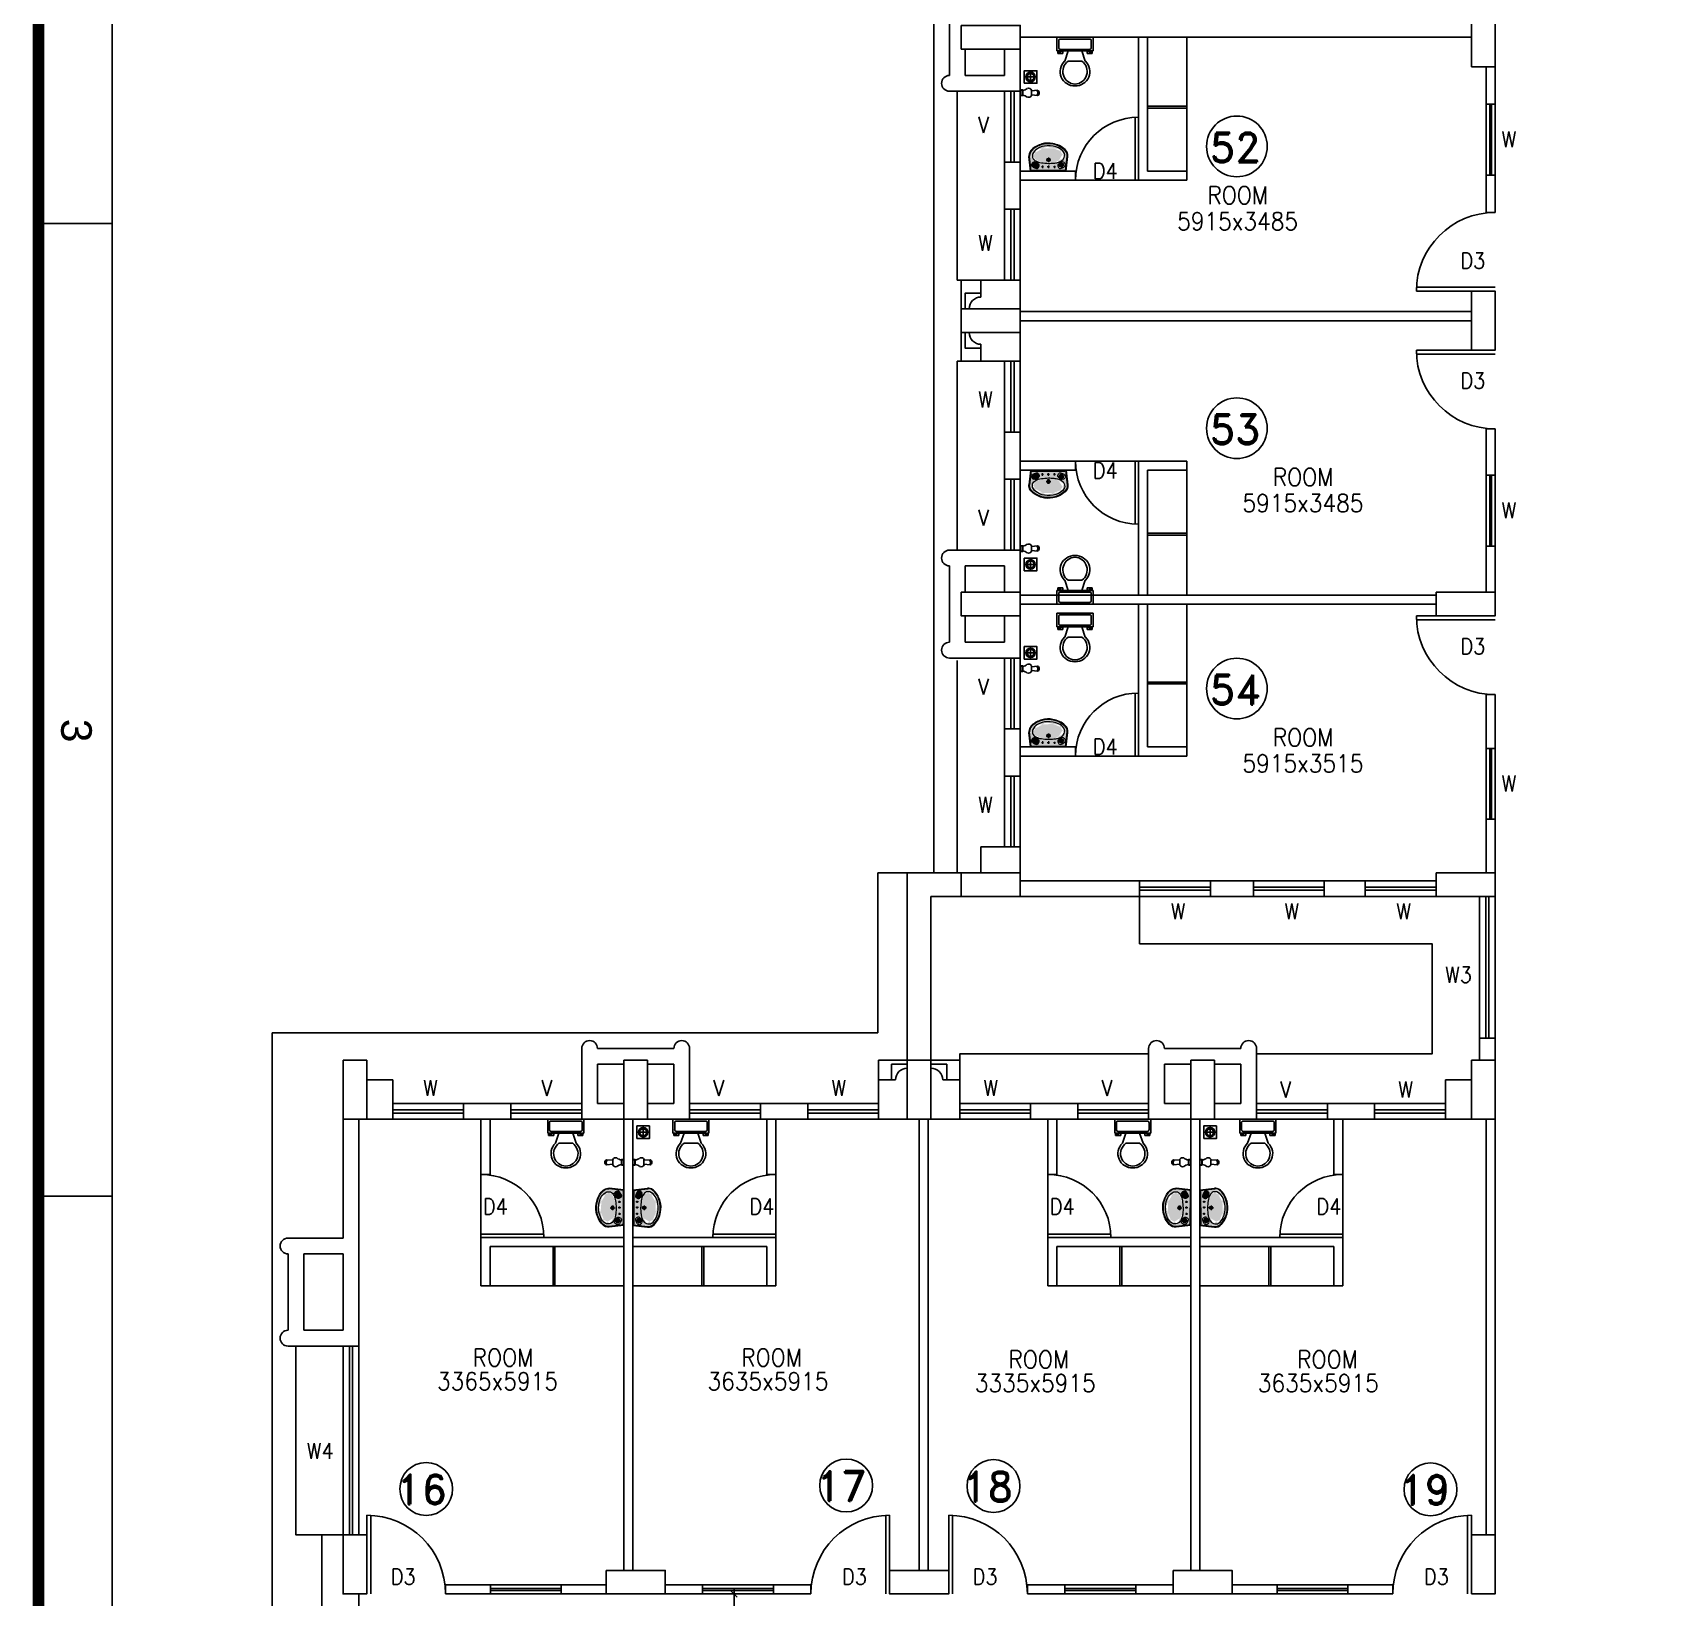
# Model space of a CAD drawing. Extents: x 10161149 to 10263331, y -3696053 to -3547728.
# Drawn here: x 10161149 to 10181958, y -3589894 to -3570020 of the extents above; entities that cross this region are included whole.
import ezdxf
from ezdxf.enums import TextEntityAlignment as Align

# ---------------------------------------------------------------- set-up
doc = ezdxf.new("R2010")
doc.units = 0
doc.header["$MEASUREMENT"] = 0
doc.header["$PDMODE"] = 35
doc.linetypes.add('DASHED', pattern=[0.75, 0.5, -0.25])
doc.layers.get('0').update_dxf_attribs({"linetype": 'CONTINUOUS'})
doc.layers.get('Defpoints').update_dxf_attribs({"linetype": 'CONTINUOUS'})
for name, color, linetype in [('25', 6, 'CONTINUOUS'), ('35', 1, 'CONTINUOUS'), ('5', 3, 'CONTINUOUS'), ('COL', 2, 'CONTINUOUS'), ('DAS', 1, 'DASHED'), ('dim1', 5, 'CONTINUOUS'), ('DOOR', 31, 'CONTINUOUS'), ('EWC', 5, 'CONTINUOUS'), ('Exi. Walls', 170, 'CONTINUOUS'), ('floor trap', 9, 'CONTINUOUS'), ('Furn-Hat', 145, 'CONTINUOUS'), ('tap', 8, 'CONTINUOUS'), ('TITLE', 7, 'CONTINUOUS'), ('Toi-Euip', 8, 'CONTINUOUS'), ('TXW', 6, 'CONTINUOUS'), ('Window', 4, 'CONTINUOUS')]:
    doc.layers.add(name, color=color, linetype=linetype)
doc.layers.add('toi-fix', color=46, linetype='CONTINUOUS', lineweight=18)
doc.styles.add('RD', font='ROMAND')
doc.styles.add('ROMANS', font='arial.ttf')
doc.styles.get("Standard").update_dxf_attribs({"font": 'romans.shx'})
doc.dimstyles.new('int. dim', dxfattribs={"dimtxt": 160, "dimasz": 80, "dimexe": 80, "dimexo": 0, "dimgap": 10, "dimtad": 1, "dimdec": 0, "dimzin": 12, "dimdsep": 46, "dimtxsty": 'ROMANS', "dimblk": 'OBLIQUE', "dimcen": 1.5, "dimdle": 80, "dimclrd": 5, "dimclre": 5, "dimclrt": 4, "dimadec": 0, "dimazin": 0, "dimtfac": 1, "dimtdec": 0, "dimtix": 1, "dimtmove": 2, "dimatfit": 3, "dimfxl": 1, "dimtolj": 1, "dimtzin": 0, "dimlwd": -1, "dimlwe": -1, "dimarcsym": 0})

# ---------------------------------------------------------------- blocks, each defined once
blk = doc.blocks.new('WINP')
at = {"layer": 'Window'}
for p, q in [((0, 0), (0, 1)), ((0, 1), (1, 1)), ((1, 0), (1, 1)), ((0, 0.6), (1, 0.6)), ((0, 0.4), (1, 0.4)), ((0, 0), (1, 0))]:
    blk.add_line(p, q, dxfattribs=at)
blk = doc.blocks.new('DOORP')
at = {"layer": 'DOOR'}
for p, q in [((0, 0), (0, 1)), ((0.05, 0), (0.05, 0.999))]:
    blk.add_line(p, q, dxfattribs=at)
at = {"layer": 'DOOR', "color": 145}
blk.add_arc((0, 0), 1, 0, 90, dxfattribs=at)
blk = doc.blocks.new('_Oblique')
at = {"color": 0, "linetype": 'ByBlock', "lineweight": -2}
blk.add_line((-0.5, -0.5), (0.5, 0.5), dxfattribs=at)
blk = doc.blocks.new('*D167')
at = {"layer": 'Defpoints', "color": 0, "lineweight": -3, "transparency": 16777216}
for p in [(10169189, -3589853), (10170055, -3589853), (10169189, -3592853)]:
    blk.add_point(p, dxfattribs=at)
at = {"layer": 'dim1', "color": 5, "transparency": 16777216}
for p, q in [((10169189, -3589853), (10170135, -3589853)), ((10170055, -3592933), (10170055, -3589773)), ((10169189, -3592853), (10170135, -3592853))]:
    blk.add_line(p, q, dxfattribs=at)
at = {"layer": 'dim1', "color": 5, "transparency": 16777216, "xscale": 80, "yscale": 80, "zscale": 80}
for p, rotation in [((10170055, -3589853), 90), ((10170055, -3592853), 270)]:
    blk.add_blockref('_Oblique', p, dxfattribs=dict(at, rotation=rotation))
at = {"layer": 'dim1', "color": 4, "transparency": 16777216, "insert": (10169963, -3591353), "char_height": 160, "attachment_point": 5, "rotation": 90, "style": 'ROMANS'}
blk.add_mtext('\\A1;3000', dxfattribs=at)
blk = doc.blocks.new('A$C70ED7303')
at = {"layer": 'EWC', "color": 11}
for p, q in [((0, 0), (229, 0)), ((229, 0), (229, -174)), ((-229, 0), (0, 0)), ((-229, -174), (-229, 0)), ((229, -174), (-229, -174)), ((-218, -207), (-218, -185)), ((-218, -185), (-174, -185)), ((-153, -207), (-218, -207)), ((-207, -44), (-207, -131)), ((0, -22), (-185, -22)), ((-185, -153), (0, -153)), ((-174, -185), (-174, -174)), ((-153, -174), (-153, -207)), ((-87, -174), (-131, -305)), ((0, -22), (185, -22)), ((185, -153), (0, -153)), ((87, -174), (131, -305)), ((153, -174), (153, -207)), ((153, -207), (218, -207)), ((174, -185), (174, -174)), ((218, -185), (174, -185)), ((207, -44), (207, -131)), ((218, -207), (218, -185)), ((0, -305), (-87, -305)), ((0, -305), (87, -305))]:
    blk.add_line(p, q, dxfattribs=at)
for centre, major_axis, start_param, end_param in [((-188, -41), (13.6, -13.6), 2.214297, 4.068888), ((-188, -134), (-13.6, -13.6), 5.35589, 7.21048), ((188, -41), (13.6, -13.6), 0.643501, 2.498091), ((188, -134), (-13.6, -13.6), 0.643501, 2.498091), ((-7, -436), (-128, -128), 4.686239, 7.105146), ((5, -435), (-113, -113), 4.541602, 7.039318), ((7, -436), (56, -172), -0.351019, 2.067888), ((-5, -435), (-113, -113), 0.814663, 3.31238)]:
    blk.add_ellipse(centre, major_axis=major_axis, ratio=1, start_param=start_param, end_param=end_param, dxfattribs=at)
blk = doc.blocks.new('A$C0B5D0E53')
at = {"layer": 'tap', "color": 7}
for p, q in [((0, 11), (0, 47)), ((0, 47), (15, 47)), ((0, 11), (12, 11)), ((1, 45), (12, 45)), ((1, 12), (12, 12)), ((12, 11), (12, 47)), ((12, 11), (15, 11)), ((15, 11), (15, 47)), ((70, 41), (110, 45)), ((70, 45), (70, 12)), ((70, 16), (110, 12))]:
    blk.add_line(p, q, dxfattribs=at)
for centre, radius, start, end in [((3, 43), 2.66, 117.11, 161.7293), ((3, 14), 2.66, 198.2707, 242.89), ((8, 99), 56.2, 277.358, 310.4214), ((8, -42), 56.2, 49.5786, 82.642), ((52, 37), 20.8, 24.7259, 109.7544), ((52, 21), 20.8, 250.2456, 335.2741), ((94, 28), 17.7, 301.8025, 58.5186), ((103, 28), 17.7, 293.45, 66.55)]:
    blk.add_arc(centre, radius, start, end, dxfattribs=at)
blk = doc.blocks.new('FT')
at = {"layer": 'floor trap', "color": 7}
for p, q in [((0, 40), (10, 40)), ((16, 40), (64, 40)), ((40, 16), (40, 64)), ((70, 40), (80, 40))]:
    blk.add_line(p, q, dxfattribs=at)
at = {"layer": 'floor trap', "color": 7, "ltscale": 100}
blk.add_lwpolyline([(80, 0), (0, 0), (0, 80), (80, 80)], close=True, dxfattribs=at)
at = {"layer": 'floor trap', "color": 7}
for radius in [30, 23.7, 21.9]:
    blk.add_circle((40, 40), radius, dxfattribs=at)
blk = doc.blocks.new('2')
at = {"layer": 'Furn-Hat'}
h = blk.add_hatch(color=200, dxfattribs=at)
h.set_gradient(color1=(176, 43, 238), color2=(222, 165, 248), one_color=1, tint=0.81, name='SPHERICAL')
edge = h.paths.add_edge_path()
edge.add_ellipse((0.83, 2.39), major_axis=(0, 2.74), ratio=1, start_angle=253.1333, end_angle=282.8458)
edge.add_ellipse((0.66, 2.28), major_axis=(0, 2.87), ratio=1, start_angle=226.9131, end_angle=256.353, ccw=False)
edge.add_ellipse((1.97, 1.03), major_axis=(0, 1.06), ratio=1, start_angle=191.403, end_angle=227.6151, ccw=False)
edge.add_ellipse((1.95, 0.79), major_axis=(-0.001, 0.832), ratio=1, start_angle=172.9435, end_angle=196.7003, ccw=False)
edge.add_line((1.85, -0.04), (0, 0.17))
edge.add_ellipse((-0.15, 0.37), major_axis=(0, 0.247), ratio=1, start_angle=216.2128, end_angle=239.0995)
edge.add_line((0.07, 0.24), (1.91, 0.03))
edge.add_ellipse((1.98, 0.81), major_axis=(0, 0.781), ratio=1, start_angle=174.8376, end_angle=213.1867)
edge.add_ellipse((1.82, 1.24), major_axis=(0, 1.23), ratio=1, start_angle=208.7339, end_angle=238.1069)
edge.add_ellipse((1.35, 1.89), major_axis=(0, 2), ratio=1, start_angle=229.2631, end_angle=252.9591)
edge.add_ellipse((0.45, 2.43), major_axis=(0, 3.03), ratio=1, start_angle=248.1478, end_angle=293.8025)
edge.add_ellipse((0.67, 2.61), major_axis=(0, 2.75), ratio=1, start_angle=292.3386, end_angle=313.7886)
edge.add_ellipse((1.96, 3.88), major_axis=(0.001, 0.944), ratio=1, start_angle=311.9795, end_angle=362.8452)
edge.add_line((1.91, 4.83), (0.06, 4.62))
edge.add_ellipse((-0.22, 4.44), major_axis=(0, 0.335), ratio=1, start_angle=301.9908, end_angle=318.3316)
edge.add_line((0, 4.69), (1.85, 4.9))
edge.add_ellipse((1.98, 3.91), major_axis=(0, 0.995), ratio=1, start_angle=311.3713, end_angle=367.5939, ccw=False)
edge.add_ellipse((0.6, 2.54), major_axis=(0, 2.94), ratio=1, start_angle=278.9603, end_angle=313.5987, ccw=False)
h = blk.add_hatch(color=200, dxfattribs=at)
h.set_gradient(color1=(176, 43, 238), color2=(222, 165, 248), one_color=1, tint=0.81, name='INVCYLINDER')
edge = h.paths.add_edge_path()
edge.add_ellipse((-0.15, 0.37), major_axis=(0, 0.247), ratio=1, start_angle=239.0995, end_angle=258.8462, ccw=False)
edge.add_line((0.07, 0.24), (0, 0.25))
edge.add_line((0, 0.25), (0, 4.61))
edge.add_line((0, 4.61), (0.06, 4.62))
edge.add_ellipse((-0.22, 4.44), major_axis=(0, 0.335), ratio=1, start_angle=279.6212, end_angle=301.9908, ccw=False)
edge.add_line((0.11, 4.5), (0.1, 0.32))
h = blk.add_hatch(color=201, dxfattribs=at)
h.set_gradient(color1=(213, 142, 246), color2=(222, 165, 248), one_color=1, tint=0.81, name='SPHERICAL')
edge = h.paths.add_edge_path()
edge.add_ellipse((-0.22, 4.44), major_axis=(0, 0.335), ratio=1, start_angle=279.6212, end_angle=301.9908)
edge.add_line((0.06, 4.62), (1.91, 4.83))
edge.add_ellipse((1.96, 3.88), major_axis=(0.001, 0.944), ratio=1, start_angle=311.9795, end_angle=362.8452, ccw=False)
edge.add_ellipse((0.67, 2.61), major_axis=(0, 2.75), ratio=1, start_angle=292.3386, end_angle=313.7886, ccw=False)
edge.add_ellipse((0.45, 2.43), major_axis=(0, 3.03), ratio=1, start_angle=248.1478, end_angle=293.8025, ccw=False)
edge.add_ellipse((1.35, 1.89), major_axis=(0, 2), ratio=1, start_angle=229.2631, end_angle=252.9591, ccw=False)
edge.add_ellipse((1.82, 1.24), major_axis=(0, 1.23), ratio=1, start_angle=208.7339, end_angle=238.1069, ccw=False)
edge.add_ellipse((1.98, 0.81), major_axis=(0, 0.781), ratio=1, start_angle=174.8376, end_angle=213.1867, ccw=False)
edge.add_line((1.91, 0.03), (0.07, 0.24))
edge.add_ellipse((-0.15, 0.37), major_axis=(0, 0.247), ratio=1, start_angle=239.0995, end_angle=258.8462)
edge.add_line((0.1, 0.32), (0.11, 4.5))
edge = h.paths.add_edge_path(flags=16)
edge.add_ellipse((0.54, 1.68), major_axis=(0.0002, 0.0643), ratio=1, start_angle=0, end_angle=360, ccw=False)
edge = h.paths.add_edge_path(flags=16)
edge.add_ellipse((0.75, 0.77), major_axis=(0.001, 0.492), ratio=1, start_angle=372.9151, end_angle=415.0496)
edge.add_ellipse((0.66, 0.93), major_axis=(0, 0.34), ratio=1, start_angle=68.6534, end_angle=118.0903)
edge.add_ellipse((1.55, 1.19), major_axis=(0, 1.26), ratio=1, start_angle=109.4436, end_angle=129.259)
edge.add_ellipse((0.76, 0.48), major_axis=(0, 0.207), ratio=1, start_angle=116.7852, end_angle=207.4853)
edge.add_ellipse((0.68, 0.84), major_axis=(0.003, 0.569), ratio=1, start_angle=198.6155, end_angle=235.2982)
edge.add_ellipse((1.01, 0.63), major_axis=(0, 0.179), ratio=1, start_angle=230.4595, end_angle=309.5311)
edge.add_arc((1.2, 0.8), 0.086, 143.8926, 223.9597, ccw=False)
edge.add_arc((1.21, 0.82), 0.0872, 59.6713, 155.4896, ccw=False)
edge.add_ellipse((2.73, 1.67), major_axis=(0, 1.67), ratio=1, start_angle=108.7156, end_angle=120.4399)
edge.add_ellipse((2.03, 1.15), major_axis=(0, 0.801), ratio=1, start_angle=113.6541, end_angle=156.3424)
edge.add_ellipse((1.91, 1.34), major_axis=(0, 0.947), ratio=1, start_angle=167.3152, end_angle=194.3844)
edge.add_ellipse((1.73, 1.61), major_axis=(0, 1.26), ratio=1, start_angle=199.4142, end_angle=242.3113)
edge.add_ellipse((0.73, 2.3), major_axis=(0, 2.47), ratio=1, start_angle=238.946, end_angle=269.4836)
edge.add_ellipse((0.23, 2.48), major_axis=(0, 2.98), ratio=1, start_angle=266.1625, end_angle=294.5971)
edge.add_ellipse((1.64, 3.2), major_axis=(0, 1.4), ratio=1, start_angle=291.6011, end_angle=328.054)
edge.add_ellipse((2, 3.79), major_axis=(0, 0.709), ratio=1, start_angle=327.5861, end_angle=383.2162)
edge.add_ellipse((2.18, 3.44), major_axis=(0, 1.1), ratio=1, start_angle=384.9893, end_angle=432.0066)
edge.add_arc((1.21, 4.06), 0.0773, 202.0693, 284.8477, ccw=False)
edge.add_arc((1.2, 4.08), 0.086, 136.0403, 216.1074, ccw=False)
edge.add_ellipse((1.01, 4.25), major_axis=(0, 0.179), ratio=1, start_angle=230.4689, end_angle=309.5405)
edge.add_ellipse((0.68, 4.04), major_axis=(-0.003, 0.569), ratio=1, start_angle=304.7018, end_angle=341.3845)
edge.add_ellipse((0.76, 4.4), major_axis=(0, 0.207), ratio=1, start_angle=332.4116, end_angle=423.1117)
edge.add_ellipse((1.55, 3.69), major_axis=(0.01, 1.26), ratio=1, start_angle=411.1189, end_angle=430.9342)
edge.add_ellipse((0.66, 3.95), major_axis=(0, 0.34), ratio=1, start_angle=61.9097, end_angle=111.3466)
edge.add_ellipse((0.75, 4.11), major_axis=(0.003, 0.492), ratio=1, start_angle=125.3669, end_angle=167.5014)
edge.add_ellipse((0.73, 3.94), major_axis=(0, 0.319), ratio=1, start_angle=163.9108, end_angle=209.8663)
edge.add_ellipse((1.14, 3.59), major_axis=(-0.002, 0.268), ratio=1, start_angle=387.9183, end_angle=433.2607, ccw=False)
edge.add_ellipse((1.07, 3.77), major_axis=(0, 0.0739), ratio=1, start_angle=281.3136, end_angle=401.6955, ccw=False)
edge.add_ellipse((2.18, 3.44), major_axis=(0, 1.1), ratio=1, start_angle=432.0066, end_angle=441.9912)
edge.add_ellipse((3.97, 2.89), major_axis=(0, 2.96), ratio=1, start_angle=436.108, end_angle=445.7027)
edge.add_ellipse((8.3, 2.4), major_axis=(0, 7.32), ratio=1, start_angle=444.4585, end_angle=449.7636)
edge.add_ellipse((8.98, 2.78), major_axis=(0.01, 8.01), ratio=1, start_angle=92.5395, end_angle=98.8367)
edge.add_ellipse((2.73, 1.67), major_axis=(0, 1.67), ratio=1, start_angle=94.0582, end_angle=108.7156)
edge.add_ellipse((1.07, 1.13), major_axis=(-0.0003, 0.0855), ratio=1, start_angle=142.4726, end_angle=276.6239, ccw=False)
edge.add_ellipse((1.14, 1.3), major_axis=(0.002, 0.268), ratio=1, start_angle=106.7393, end_angle=152.0817, ccw=False)
edge.add_ellipse((0.73, 0.94), major_axis=(-0.001, 0.319), ratio=1, start_angle=329.9021, end_angle=375.8576)
edge = h.paths.add_edge_path(flags=16)
edge.add_ellipse((0.54, 2.42), major_axis=(0.0008, 0.0643), ratio=1, start_angle=0, end_angle=360, ccw=False)
edge = h.paths.add_edge_path(flags=0)
edge.add_ellipse((1.43, 2.44), major_axis=(0, 0.216), ratio=1, start_angle=0, end_angle=360, ccw=False)
edge = h.paths.add_edge_path(flags=0)
edge.add_ellipse((1.43, 2.44), major_axis=(-0.001, 0.155), ratio=1, start_angle=0, end_angle=360, ccw=False)
edge = h.paths.add_edge_path(flags=0)
edge.add_ellipse((1.43, 2.44), major_axis=(0, 0.109), ratio=1, start_angle=0, end_angle=360, ccw=False)
edge = h.paths.add_edge_path(flags=16)
edge.add_ellipse((0.54, 3.22), major_axis=(0.0002, 0.0643), ratio=1, start_angle=0, end_angle=360, ccw=False)
h = blk.add_hatch(color=254, dxfattribs=at)
h.set_gradient(color1=(234, 198, 250), color2=(223, 166, 247), one_color=1, tint=0.81, name='SPHERICAL')
edge = h.paths.add_edge_path()
edge.add_ellipse((1.07, 3.77), major_axis=(0, 0.0739), ratio=1, start_angle=281.3136, end_angle=401.6955)
edge.add_ellipse((1.14, 3.59), major_axis=(-0.002, 0.268), ratio=1, start_angle=387.9183, end_angle=433.2607)
edge.add_ellipse((0.73, 3.94), major_axis=(0, 0.319), ratio=1, start_angle=163.9108, end_angle=209.8663, ccw=False)
edge.add_ellipse((0.75, 4.11), major_axis=(0.003, 0.492), ratio=1, start_angle=125.3669, end_angle=167.5014, ccw=False)
edge.add_ellipse((0.66, 3.95), major_axis=(0, 0.34), ratio=1, start_angle=61.9097, end_angle=111.3466, ccw=False)
edge.add_ellipse((1.55, 3.69), major_axis=(0.01, 1.26), ratio=1, start_angle=411.1189, end_angle=430.9342, ccw=False)
edge.add_ellipse((0.76, 4.4), major_axis=(0, 0.207), ratio=1, start_angle=332.4116, end_angle=423.1117, ccw=False)
edge.add_ellipse((0.68, 4.04), major_axis=(-0.003, 0.569), ratio=1, start_angle=304.7018, end_angle=341.3845, ccw=False)
edge.add_ellipse((1.01, 4.25), major_axis=(0, 0.179), ratio=1, start_angle=230.4689, end_angle=309.5405, ccw=False)
edge.add_arc((1.2, 4.08), 0.086, 136.0403, 216.1074)
edge.add_arc((1.21, 4.06), 0.0773, 202.0693, 284.8477)
edge.add_ellipse((2.18, 3.44), major_axis=(0, 1.1), ratio=1, start_angle=384.9893, end_angle=432.0066)
h = blk.add_hatch(color=254, dxfattribs=at)
h.set_gradient(color1=(234, 198, 250), color2=(223, 166, 247), one_color=1, tint=0.81, name='SPHERICAL')
edge = h.paths.add_edge_path()
edge.add_ellipse((1.64, 3.2), major_axis=(0, 1.4), ratio=1, start_angle=291.6011, end_angle=328.054)
edge.add_ellipse((0.23, 2.48), major_axis=(0, 2.98), ratio=1, start_angle=266.1625, end_angle=294.5971, ccw=False)
edge.add_ellipse((0.73, 2.3), major_axis=(0, 2.47), ratio=1, start_angle=238.946, end_angle=269.4836, ccw=False)
edge.add_ellipse((1.73, 1.61), major_axis=(0, 1.26), ratio=1, start_angle=199.4142, end_angle=242.3113, ccw=False)
edge.add_ellipse((1.91, 1.34), major_axis=(0, 0.947), ratio=1, start_angle=167.3152, end_angle=194.3844, ccw=False)
edge.add_ellipse((2.03, 1.15), major_axis=(0, 0.801), ratio=1, start_angle=113.6541, end_angle=156.3424, ccw=False)
edge.add_ellipse((2.73, 1.67), major_axis=(0, 1.67), ratio=1, start_angle=94.0582, end_angle=120.4399, ccw=False)
edge.add_ellipse((8.98, 2.78), major_axis=(0.01, 8.01), ratio=1, start_angle=92.5395, end_angle=98.8367, ccw=False)
edge.add_ellipse((8.3, 2.4), major_axis=(0, 7.32), ratio=1, start_angle=444.4585, end_angle=449.7636, ccw=False)
edge.add_ellipse((3.97, 2.89), major_axis=(0, 2.96), ratio=1, start_angle=436.108, end_angle=445.7027, ccw=False)
edge.add_ellipse((2.18, 3.44), major_axis=(0, 1.1), ratio=1, start_angle=384.9893, end_angle=441.9912, ccw=False)
edge.add_ellipse((2, 3.79), major_axis=(0, 0.709), ratio=1, start_angle=327.5861, end_angle=383.2162, ccw=False)
edge = h.paths.add_edge_path(flags=16)
edge.add_ellipse((1.43, 2.44), major_axis=(0, 0.216), ratio=1, start_angle=0, end_angle=360, ccw=False)
edge = h.paths.add_edge_path(flags=0)
edge.add_ellipse((1.43, 2.44), major_axis=(-0.001, 0.155), ratio=1, start_angle=0, end_angle=360, ccw=False)
edge = h.paths.add_edge_path(flags=0)
edge.add_ellipse((1.43, 2.44), major_axis=(0, 0.109), ratio=1, start_angle=0, end_angle=360, ccw=False)
h = blk.add_hatch(color=254, dxfattribs=at)
h.set_gradient(color1=(234, 198, 250), color2=(223, 166, 247), one_color=1, tint=0.81, name='SPHERICAL')
edge = h.paths.add_edge_path()
edge.add_ellipse((1.55, 1.19), major_axis=(0, 1.26), ratio=1, start_angle=109.4436, end_angle=129.259)
edge.add_ellipse((0.76, 0.48), major_axis=(0, 0.207), ratio=1, start_angle=116.7852, end_angle=207.4853)
edge.add_ellipse((0.68, 0.84), major_axis=(0.003, 0.569), ratio=1, start_angle=198.6155, end_angle=235.2982)
edge.add_ellipse((1.01, 0.63), major_axis=(0, 0.179), ratio=1, start_angle=230.4595, end_angle=309.5311)
edge.add_arc((1.2, 0.8), 0.086, 143.8926, 223.9597, ccw=False)
edge.add_arc((1.21, 0.82), 0.0872, 59.6713, 155.4896, ccw=False)
edge.add_ellipse((2.73, 1.67), major_axis=(0, 1.67), ratio=1, start_angle=108.7156, end_angle=120.4399, ccw=False)
edge.add_ellipse((1.07, 1.13), major_axis=(-0.0003, 0.0855), ratio=1, start_angle=142.4726, end_angle=276.6239, ccw=False)
edge.add_ellipse((1.14, 1.3), major_axis=(0.002, 0.268), ratio=1, start_angle=106.7393, end_angle=152.0817, ccw=False)
edge.add_ellipse((0.73, 0.94), major_axis=(-0.001, 0.319), ratio=1, start_angle=329.9021, end_angle=375.8576)
edge.add_ellipse((0.75, 0.77), major_axis=(0.001, 0.492), ratio=1, start_angle=372.9151, end_angle=415.0496)
edge.add_ellipse((0.66, 0.93), major_axis=(0, 0.34), ratio=1, start_angle=68.6534, end_angle=118.0903)
at = {"layer": 'toi-fix', "color": 7}
for p, q in [((0, 4.69), (1.85, 4.9)), ((0, 4.61), (1.91, 4.83)), ((0, 0.17), (0, 4.69)), ((0.1, 0.32), (0.11, 4.5)), ((0.67, 3.22), (0.39, 3.22)), ((0.72, 2.42), (0.39, 2.42)), ((0.54, 3.34), (0.54, 3.08)), ((0.54, 2.55), (0.54, 2.28)), ((1.73, 2.44), (1.12, 2.44)), ((1.43, 2.14), (1.43, 2.74)), ((0, 0.25), (1.91, 0.03)), ((0, 0.17), (1.85, -0.04)), ((0.72, 1.68), (0.39, 1.68)), ((0.54, 1.8), (0.54, 1.54))]:
    blk.add_line(p, q, dxfattribs=at)
at = {"layer": 'toi-fix', "color": 7, "extrusion": (0, 0, -1)}
for centre, major_axis, start_param, end_param in [((-0.22, 4.44), (0, 0.335), 0.727251, 1.402875), ((1.55, 3.69), (0.01, 1.26), -1.238036, -0.892193), ((0.76, 4.4), (0, 0.207), -1.101507, 0.481509), ((0.68, 4.04), (-0.003, 0.569), 0.324902, 0.965135), ((2.18, 3.44), (0, 1.1), -1.431017, -0.436146), ((1.01, 4.25), (0, 0.179), 0.880684, 2.260744), ((2, 3.79), (0, 0.709), -0.405199, 0.56573), ((1.98, 3.91), (0, 0.995), -0.132539, 0.848731), ((1.96, 3.88), (0.001, 0.944), -0.049658, 0.838116), ((1.64, 3.2), (0, 1.4), 0.557563, 1.193786), ((0.67, 2.61), (0, 2.75), 0.806541, 1.180915), ((0.6, 2.54), (0, 2.94), 0.809856, 1.41441), ((0.66, 3.95), (0, 0.34), 4.33982, 5.202657), ((0.75, 4.11), (0.003, 0.492), 3.359735, 4.09512), ((0.54, 3.22), (0.0002, 0.0643), 3.139035, 9.42222), ((0.54, 2.42), (0.0008, 0.0643), 3.12883, 9.412015), ((0.73, 3.94), (0, 0.319), 2.620328, 3.422401), ((1.14, 3.59), (-0.002, 0.268), -1.278641, -0.487266), ((8.3, 2.4), (0, 7.32), -1.56667, -1.474079), ((8.98, 2.78), (0.01, 8.01), 4.558159, 4.668067), ((1.07, 3.77), (0, 0.0739), -0.727724, 1.373337), ((3.97, 2.89), (0, 2.96), -1.495794, -1.328336), ((1.2, 4.08), (-0.0608, 0.0608), 4.867594, 6.265028), ((1.21, 4.06), (0.0547, 0.0547), 2.097053, 3.541809), ((1.43, 2.44), (0, 0.216), 3.141254, 9.424439), ((1.43, 2.44), (-0.001, 0.155), 3.145308, 9.428493), ((1.43, 2.44), (0, 0.109), 3.142047372431534, 9.42523267961112), ((0.73, 2.3), (0, 2.47), 1.579809, 2.112792), ((0.23, 2.48), (0, 2.98), 1.141495, 1.637774), ((0.45, 2.43), (0, 3.03), 1.155365, 1.952189), ((0.83, 2.39), (0, 2.74), 1.346594, 1.865175), ((-0.15, 0.37), (0, 0.247), 1.765467, 2.50956), ((0.66, 0.93), (0, 0.34), 4.222121, 5.084958), ((0.75, 0.77), (0.001, 0.492), -0.960797, -0.225412), ((1.55, 1.19), (0, 1.26), 4.027191, 4.373034), ((0.54, 1.68), (0.0002, 0.0643), 3.139035, 9.42222), ((0.76, 0.48), (0, 0.207), 2.661884, 4.2449), ((0.73, 0.94), (-0.001, 0.319), -0.276767, 0.525307), ((0.68, 0.84), (0.003, 0.569), 2.176458, 2.816691), ((1.14, 1.3), (0.002, 0.268), 3.628858, 4.420234), ((1.07, 1.13), (-0.0003, 0.0855), 1.455188, 3.796569), ((2.73, 1.67), (0, 1.67), 4.181112, 4.641559), ((1.2, 0.8), (-0.0608, 0.0608), 4.730546, 6.12798), ((1.21, 0.82), (0.0617, 0.0617), 4.354779, 6.027124), ((1.01, 0.63), (0, 0.179), 0.880848, 2.260908), ((2.03, 1.15), (0, 0.801), 3.554495, 4.299548), ((1.91, 1.34), (0, 0.947), 2.890537, 3.362984), ((1.98, 0.81), (0, 0.781), 2.562376, 3.231693), ((1.73, 1.61), (0, 1.26), 2.054055, 2.802751), ((1.97, 1.03), (0, 1.06), 2.310552, 2.942572), ((1.82, 1.24), (0, 1.23), 2.127435, 2.640092), ((0.66, 2.28), (0, 2.87), 1.808981, 2.322804), ((1.35, 1.89), (0, 2), 1.868215, 2.281789), ((1.95, 0.79), (-0.001, 0.832), 2.850118, 3.264751)]:
    blk.add_ellipse(centre, major_axis=major_axis, ratio=1, start_param=start_param, end_param=end_param, dxfattribs=at)
blk = doc.blocks.new('A$C66962185')
at = {"layer": 'TITLE'}
blk.add_line((360.704, -141176.034), (2.142, -141176.034), dxfattribs=at)
at = {"layer": 'TITLE', "color": 0}
for p, q in [((60.372, -141178.329), (60.372, -141176.034)), ((90.635, -141178.329), (90.635, -141176.034))]:
    blk.add_line(p, q, dxfattribs=at)
at = {"layer": 'TITLE', "color": 7, "const_width": 0.355}
blk.add_lwpolyline([(363, -140928.365), (363, -141178.329), (0, -141178.329), (0, -140928.365)], close=True, dxfattribs=at)
at = {"layer": 'TITLE', "color": 0, "style": 'ROMANS'}
blk.add_text('3', height=0.952, dxfattribs=at).set_placement((76.149, -141177.147), align=Align.MIDDLE)

msp = doc.modelspace()

# ---------------------------------------------------------------- linework, layer by layer
at = {"layer": '25'}
for p, q in [((10175806, -3571778), (10175806, -3570078)), ((10175306, -3570953), (10175806, -3570953)), ((10175306, -3570978), (10175806, -3570978)), ((10174391, -3571893), (10175191, -3571893)), ((10174391, -3575463), (10175191, -3575463)), ((10175806, -3575578), (10175806, -3577163)), ((10175306, -3576378), (10175806, -3576378)), ((10175306, -3576403), (10175806, -3576403)), ((10175806, -3579093), (10175806, -3577278)), ((10175306, -3578268), (10175806, -3578268)), ((10175306, -3578293), (10175806, -3578293)), ((10174391, -3579208), (10175191, -3579208)), ((10166841, -3584523), (10166841, -3585323)), ((10170586, -3584523), (10170586, -3585323)), ((10174041, -3584523), (10174041, -3585323)), ((10177786, -3584523), (10177786, -3585323)), ((10167756, -3585438), (10167756, -3585938)), ((10167781, -3585438), (10167781, -3585938)), ((10169646, -3585438), (10169646, -3585938)), ((10169671, -3585438), (10169671, -3585938)), ((10174956, -3585438), (10174956, -3585938)), ((10174981, -3585438), (10174981, -3585938)), ((10176846, -3585438), (10176846, -3585938)), ((10176871, -3585438), (10176871, -3585938)), ((10166956, -3585938), (10168656, -3585938)), ((10170471, -3585938), (10168771, -3585938)), ((10174156, -3585938), (10175856, -3585938)), ((10177671, -3585938), (10175971, -3585938))]:
    msp.add_line(p, q, dxfattribs=at)
for points in [[(10172941, -3573528), (10172941, -3573163), (10173191, -3573163)], [(10172941, -3573828), (10172941, -3574193), (10173191, -3574193)], [(10172256, -3583073), (10171891, -3583073), (10171891, -3583323)], [(10172556, -3583073), (10172921, -3583073), (10172921, -3583323)]]:
    msp.add_lwpolyline(points, dxfattribs=at)
for centre, radius in [((10176441.3, -3571464), 385.6), ((10176441.3, -3575044.3), 385.6), ((10176441.3, -3578351), 385.6), ((10166145.9, -3588519.2), 335.6), ((10171478.7, -3588475.1), 335.6), ((10173349.8, -3588482), 335.6), ((10178900.7, -3588523.9), 335.6)]:
    msp.add_circle(centre, radius, dxfattribs=at)
at = {"layer": 'COL', "color": 2}
for points in [[(10179421, -3570453), (10179421, -3569703), (10179721, -3569703), (10179721, -3570453)], [(10172941, -3569928), (10173691, -3569928), (10173691, -3570228), (10172941, -3570228)], [(10179421, -3574053), (10179421, -3573303), (10179721, -3573303), (10179721, -3574053)], [(10172941, -3573528), (10173691, -3573528), (10173691, -3573828), (10172941, -3573828)], [(10172941, -3577128), (10173691, -3577128), (10173691, -3577428), (10172941, -3577428)], [(10178971, -3577128), (10179721, -3577128), (10179721, -3577428), (10178971, -3577428)], [(10172941, -3580693), (10173691, -3580693), (10173691, -3580993), (10172941, -3580993)], [(10178971, -3580693), (10179721, -3580693), (10179721, -3580993), (10178971, -3580993)], [(10165091, -3583073), (10165091, -3583823), (10165391, -3583823), (10165391, -3583073)], [(10168656, -3583073), (10168656, -3583823), (10168956, -3583823), (10168956, -3583073)], [(10172256, -3583073), (10172256, -3583823), (10172556, -3583823), (10172556, -3583073)], [(10175856, -3583073), (10175856, -3583823), (10176156, -3583823), (10176156, -3583073)], [(10179421, -3583073), (10179421, -3583823), (10179721, -3583823), (10179721, -3583073)], [(10165091, -3589103), (10165091, -3589853), (10165391, -3589853), (10165391, -3589103)], [(10179421, -3589853), (10179421, -3589103), (10179721, -3589103), (10179721, -3589853)], [(10168431, -3589553), (10169181, -3589553), (10169181, -3589853), (10168431, -3589853)], [(10172031, -3589553), (10172781, -3589553), (10172781, -3589853), (10172031, -3589853)], [(10175631, -3589553), (10176381, -3589553), (10176381, -3589853), (10175631, -3589853)]]:
    msp.add_lwpolyline(points, close=True, dxfattribs=at)
at = {"layer": 'DAS', "linetype": 'Continuous'}
for p, q in [((10172591, -3561123), (10172591, -3580693)), ((10172891, -3580693), (10172891, -3577993)), ((10171881, -3582723), (10171881, -3580693)), ((10172941, -3580693), (10171881, -3580693)), ((10172256, -3583073), (10172256, -3580693)), ((10172556, -3583073), (10172556, -3580993)), ((10172941, -3580993), (10172556, -3580993)), ((10175206, -3580993), (10175206, -3581593)), ((10164191, -3599983), (10164191, -3582723)), ((10171881, -3582723), (10164191, -3582723))]:
    msp.add_line(p, q, dxfattribs=at)
for points in [[(10173041, -3573163), (10172891, -3573163), (10172891, -3570763)], [(10173041, -3574193), (10172891, -3574193), (10172891, -3576593)], [(10175206, -3581593), (10178921, -3581593), (10178921, -3582993), (10176691, -3582993)], [(10172921, -3583323), (10172921, -3582993), (10175321, -3582993)], [(10164491, -3586703), (10164491, -3589103), (10164821, -3589103)]]:
    msp.add_lwpolyline(points, dxfattribs=at)
at = {"layer": 'dim1'}
for points in [[(10173191, -3573328), (10172991, -3573328), (10172991, -3573528)], [(10173191, -3574028), (10172991, -3574028), (10172991, -3573828)], [(10172056, -3583323), (10172056, -3583123), (10172256, -3583123)], [(10172756, -3583323), (10172756, -3583123), (10172556, -3583123)]]:
    msp.add_lwpolyline(points, dxfattribs=at)
at = {"layer": 'Exi. Walls'}
for p, q in [((10172791, -3570563), (10172791, -3569593)), ((10173691, -3570078), (10179421, -3570078)), ((10175191, -3571893), (10175191, -3570078)), ((10175306, -3571778), (10175306, -3570078)), ((10172991, -3570563), (10172991, -3570228)), ((10173491, -3570563), (10173491, -3570228)), ((10173491, -3570228), (10173491, -3570563)), ((10173691, -3570228), (10173691, -3570763)), ((10173691, -3570228), (10173691, -3570763)), ((10173691, -3570228), (10173691, -3570763)), ((10173691, -3570228), (10173691, -3570763)), ((10173691, -3570228), (10173691, -3570763)), ((10179606, -3572303), (10179606, -3570453)), ((10179721, -3572303), (10179721, -3570453)), ((10173491, -3570763), (10172791, -3570763)), ((10173491, -3570563), (10172991, -3570563)), ((10173491, -3572263), (10173491, -3571663)), ((10173691, -3572263), (10173691, -3571663)), ((10173691, -3571778), (10174391, -3571778)), ((10174391, -3571893), (10174391, -3571778)), ((10175306, -3571778), (10175806, -3571778)), ((10175806, -3571893), (10175806, -3571778)), ((10173691, -3571893), (10174391, -3571893)), ((10175191, -3571893), (10175806, -3571893)), ((10179606, -3572303), (10179606, -3572303)), ((10179721, -3572303), (10179606, -3572303)), ((10173191, -3573163), (10173191, -3573378)), ((10173691, -3573163), (10173191, -3573163)), ((10173691, -3573163), (10173691, -3573528)), ((10173691, -3573563), (10179421, -3573563)), ((10173691, -3573678), (10179421, -3573678)), ((10173691, -3574193), (10173691, -3573828)), ((10173191, -3574193), (10173191, -3573978)), ((10173491, -3574193), (10173191, -3574193)), ((10173491, -3575693), (10173491, -3575093)), ((10173691, -3575693), (10173691, -3575093)), ((10179721, -3575053), (10179606, -3575053)), ((10179606, -3575053), (10179606, -3575053)), ((10179606, -3575053), (10179606, -3577128)), ((10179721, -3575053), (10179721, -3577128)), ((10173691, -3575463), (10174391, -3575463)), ((10174391, -3575463), (10174391, -3575578)), ((10175191, -3575463), (10175806, -3575463)), ((10175191, -3575463), (10175191, -3577163)), ((10175806, -3575463), (10175806, -3575578)), ((10173691, -3575578), (10174391, -3575578)), ((10175306, -3575578), (10175806, -3575578)), ((10175306, -3575578), (10175306, -3577163)), ((10173491, -3576593), (10172791, -3576593)), ((10172791, -3577763), (10172791, -3576793)), ((10172991, -3576793), (10172991, -3577128)), ((10173491, -3576793), (10172991, -3576793)), ((10173491, -3577128), (10173491, -3576793)), ((10173691, -3577128), (10173691, -3576593)), ((10173691, -3577128), (10173691, -3576593)), ((10178971, -3577163), (10173691, -3577163)), ((10178971, -3577278), (10173691, -3577278)), ((10175191, -3579208), (10175191, -3577278)), ((10175306, -3579093), (10175306, -3577278)), ((10172991, -3577763), (10172991, -3577428)), ((10173491, -3577763), (10173491, -3577428)), ((10173491, -3577428), (10173491, -3577763)), ((10173691, -3577428), (10173691, -3577963)), ((10173691, -3577428), (10173691, -3577963)), ((10173691, -3577428), (10173691, -3577963)), ((10173691, -3577428), (10173691, -3577963)), ((10173691, -3577428), (10173691, -3577963)), ((10173491, -3577763), (10172991, -3577763)), ((10173491, -3577963), (10172791, -3577963)), ((10179606, -3578428), (10179606, -3580693)), ((10179606, -3578428), (10179606, -3578428)), ((10179721, -3578428), (10179606, -3578428)), ((10179721, -3578428), (10179721, -3580693)), ((10173491, -3579463), (10173491, -3578863)), ((10173691, -3579463), (10173691, -3578863)), ((10173691, -3579093), (10174391, -3579093)), ((10173691, -3579208), (10174391, -3579208)), ((10174391, -3579208), (10174391, -3579093)), ((10175191, -3579208), (10175806, -3579208)), ((10175306, -3579093), (10175806, -3579093)), ((10175806, -3579208), (10175806, -3579093)), ((10173491, -3580363), (10173191, -3580363)), ((10173191, -3580363), (10173191, -3580693)), ((10173691, -3580363), (10173691, -3580693)), ((10175206, -3580793), (10173691, -3580793)), ((10176651, -3580793), (10176106, -3580793)), ((10178071, -3580793), (10177551, -3580793)), ((10175206, -3580993), (10173691, -3580993)), ((10176651, -3580993), (10176106, -3580993)), ((10178071, -3580993), (10177551, -3580993)), ((10179521, -3582793), (10179521, -3583073)), ((10179721, -3582793), (10179721, -3583073)), ((10168121, -3583623), (10168121, -3582923)), ((10168321, -3582923), (10169291, -3582923)), ((10169491, -3583623), (10169491, -3582923)), ((10175321, -3583623), (10175321, -3582923)), ((10175521, -3582923), (10176491, -3582923)), ((10176691, -3583623), (10176691, -3582923)), ((10168321, -3583623), (10168321, -3583123)), ((10168321, -3583123), (10168656, -3583123)), ((10169291, -3583123), (10168956, -3583123)), ((10169291, -3583623), (10169291, -3583123)), ((10175521, -3583123), (10175856, -3583123)), ((10175521, -3583623), (10175521, -3583123)), ((10176156, -3583123), (10176491, -3583123)), ((10176491, -3583623), (10176491, -3583123)), ((10165391, -3583323), (10165721, -3583323)), ((10165721, -3583623), (10165721, -3583323)), ((10171891, -3583623), (10171891, -3583323)), ((10171891, -3583323), (10172106, -3583323)), ((10172921, -3583323), (10172706, -3583323)), ((10172921, -3583823), (10172921, -3583323)), ((10179421, -3583323), (10179091, -3583323)), ((10179091, -3583623), (10179091, -3583323)), ((10167221, -3583623), (10166621, -3583623)), ((10168656, -3583623), (10168321, -3583623)), ((10168321, -3583623), (10168656, -3583623)), ((10168956, -3583623), (10169291, -3583623)), ((10170991, -3583623), (10170391, -3583623)), ((10174421, -3583623), (10173821, -3583623)), ((10175521, -3583623), (10175856, -3583623)), ((10175856, -3583623), (10175521, -3583623)), ((10176491, -3583623), (10176156, -3583623)), ((10176156, -3583623), (10176491, -3583623)), ((10178191, -3583623), (10177591, -3583623)), ((10165091, -3585333), (10165091, -3583823)), ((10165291, -3583823), (10165291, -3586703)), ((10165321, -3583823), (10165721, -3583823)), ((10165721, -3583823), (10165391, -3583823)), ((10167221, -3583823), (10166621, -3583823)), ((10166841, -3583823), (10166841, -3584523)), ((10166956, -3583823), (10166956, -3584523)), ((10168656, -3583823), (10168121, -3583823)), ((10168656, -3583823), (10168121, -3583823)), ((10168656, -3583823), (10168121, -3583823)), ((10168656, -3583823), (10168121, -3583823)), ((10168656, -3583823), (10168121, -3583823)), ((10168656, -3589553), (10168656, -3583823)), ((10168771, -3589553), (10168771, -3583823)), ((10168956, -3583823), (10169491, -3583823)), ((10168956, -3583823), (10169491, -3583823)), ((10170991, -3583823), (10170391, -3583823)), ((10170471, -3583823), (10170471, -3584523)), ((10170586, -3583823), (10170586, -3584523)), ((10172256, -3583823), (10171891, -3583823)), ((10172406, -3589553), (10172406, -3583823)), ((10172521, -3589553), (10172521, -3583823)), ((10172556, -3583823), (10172921, -3583823)), ((10174421, -3583823), (10173821, -3583823)), ((10174041, -3583823), (10174041, -3584523)), ((10174156, -3583823), (10174156, -3584523)), ((10175856, -3583823), (10175321, -3583823)), ((10175856, -3583823), (10175321, -3583823)), ((10175856, -3583823), (10175321, -3583823)), ((10175856, -3583823), (10175321, -3583823)), ((10175856, -3583823), (10175321, -3583823)), ((10175856, -3589553), (10175856, -3583823)), ((10175971, -3589553), (10175971, -3583823)), ((10176156, -3583823), (10176691, -3583823)), ((10176156, -3583823), (10176691, -3583823)), ((10176156, -3583823), (10176691, -3583823)), ((10176156, -3583823), (10176691, -3583823)), ((10176156, -3583823), (10176691, -3583823)), ((10178191, -3583823), (10177591, -3583823)), ((10177671, -3583823), (10177671, -3584523)), ((10177786, -3583823), (10177786, -3584523)), ((10179421, -3583823), (10179091, -3583823)), ((10179091, -3583823), (10179491, -3583823)), ((10179606, -3589103), (10179606, -3583823)), ((10179721, -3589103), (10179721, -3583823)), ((10166841, -3584523), (10166956, -3584523)), ((10170586, -3584523), (10170471, -3584523)), ((10174041, -3584523), (10174156, -3584523)), ((10177786, -3584523), (10177671, -3584523)), ((10166841, -3585323), (10166841, -3585938)), ((10166841, -3585323), (10168656, -3585323)), ((10170586, -3585323), (10168771, -3585323)), ((10170586, -3585323), (10170586, -3585938)), ((10174041, -3585323), (10174041, -3585938)), ((10174041, -3585323), (10175856, -3585323)), ((10177786, -3585323), (10175971, -3585323)), ((10177786, -3585323), (10177786, -3585938)), ((10165091, -3585333), (10164391, -3585333)), ((10164391, -3585533), (10164391, -3586503)), ((10165091, -3585533), (10164591, -3585533)), ((10164591, -3586503), (10164591, -3585533)), ((10165091, -3586503), (10165091, -3585533)), ((10166956, -3585438), (10166956, -3585938)), ((10166956, -3585438), (10168656, -3585438)), ((10170471, -3585438), (10168771, -3585438)), ((10170471, -3585438), (10170471, -3585938)), ((10174156, -3585438), (10174156, -3585938)), ((10174156, -3585438), (10175856, -3585438)), ((10177671, -3585438), (10175971, -3585438)), ((10177671, -3585438), (10177671, -3585938)), ((10166841, -3585938), (10166956, -3585938)), ((10170586, -3585938), (10170471, -3585938)), ((10174041, -3585938), (10174156, -3585938)), ((10177786, -3585938), (10177671, -3585938)), ((10165091, -3586503), (10164591, -3586503)), ((10165091, -3586703), (10164391, -3586703)), ((10164821, -3589103), (10164821, -3590153)), ((10165291, -3590153), (10165291, -3589853)), ((10166391, -3589738), (10168431, -3589738)), ((10166391, -3589738), (10166391, -3589738)), ((10166391, -3589853), (10166391, -3589738)), ((10166391, -3589853), (10168431, -3589853)), ((10171031, -3589738), (10169181, -3589738)), ((10171031, -3589853), (10169181, -3589853)), ((10171031, -3589738), (10171031, -3589738)), ((10171031, -3589853), (10171031, -3589738)), ((10173781, -3589738), (10175631, -3589738)), ((10173781, -3589853), (10173781, -3589738)), ((10173781, -3589738), (10173781, -3589738)), ((10173781, -3589853), (10175631, -3589853)), ((10178421, -3589738), (10176381, -3589738)), ((10178421, -3589853), (10176381, -3589853)), ((10178421, -3589853), (10178421, -3589738)), ((10178421, -3589738), (10178421, -3589738))]:
    msp.add_line(p, q, dxfattribs=at)
msp.add_lwpolyline([(10164821, -3589103), (10165091, -3589103)], dxfattribs=at)
for centre, radius, start, end in [((10172791, -3570663), 100, 90, 270), ((10173191, -3573528), 150, 90, 180), ((10173191, -3573828), 150, 180, 270), ((10172791, -3576693), 100, 90, 270), ((10172791, -3577863), 100, 90, 270), ((10168221, -3582923), 100, 0, 180), ((10169391, -3582923), 100, 0, 180), ((10175421, -3582923), 100, 0, 180), ((10176591, -3582923), 100, 0, 180), ((10172256, -3583323), 150, 90, 180), ((10172556, -3583323), 150, 0, 90), ((10164391, -3585433), 100, 90, 270), ((10164391, -3586603), 100, 90, 270)]:
    msp.add_arc(centre, radius, start, end, dxfattribs=at)

# ---------------------------------------------------------------- block references
at = {"layer": '5'}
for name, p, xscale, yscale, zscale, rotation in [('WINP', (10173691, -3571663), 900, 200, 900, 90), ('WINP', (10179721, -3571828), 900, 115, 900, 90), ('WINP', (10173691, -3573163), 900, 200, 900, 90), ('DOORP', (10179721, -3573303), 1000, 1000, 1000, 90), ('DOORP', (10179721, -3574053), -1000, 1000, 1000, 90), ('WINP', (10173691, -3575093), 900, 200, 900, 90), ('DOORP', (10175191, -3575463), 800, 800, 800.000000000011, 180), ('WINP', (10173691, -3576593), 900, 200, 900, 90), ('WINP', (10179721, -3576540.5), 900, 115, 900, 90), ('DOORP', (10179721, -3577428), -1000, 1000, 1000, 90), ('WINP', (10173691, -3578863), 900, 200, 900, 90), ('WINP', (10179721, -3580010.5), 900, 115, 900, 90), ('WINP', (10173691, -3580363), 900, 200, 900, 90), ('WINP', (10176106, -3580793), 900, 200, 900, 180), ('WINP', (10177551, -3580793), 900, 200, 900, 180), ('WINP', (10178971, -3580793), 900, 200, 900, 180), ('WINP', (10179721, -3582793), 1800, 200, 1800, 90), ('DOORP', (10166841, -3585323), -800, 800, 800.000000000011, 270), ('DOORP', (10170586, -3585323), 800, 800, 800.000000000011, 90), ('DOORP', (10174041, -3585323), -800, 800, 800.000000000011, 270), ('DOORP', (10177786, -3585323), 800, 800, 800.000000000011, 90), ('WINP', (10165291, -3586703), -2400, 200, 2400.000000000001, 90)]:
    msp.add_blockref(name, p, dxfattribs=dict(at, xscale=xscale, yscale=yscale, zscale=zscale, rotation=rotation))
for name, p, xscale, yscale, zscale in [('DOORP', (10175191, -3571893), -800, 800, 800.000000000011), ('DOORP', (10175191, -3579208), -800, 800, 800.000000000011), ('WINP', (10165721, -3583823), 900, 200, 900), ('WINP', (10167221, -3583823), 900, 200, 900), ('WINP', (10169491, -3583823), 900, 200, 900), ('WINP', (10170991, -3583823), 900, 200, 900), ('WINP', (10172921, -3583823), 900, 200, 900), ('WINP', (10174421, -3583823), 900, 200, 900), ('WINP', (10176691, -3583823), 900, 200, 900), ('WINP', (10178191, -3583823), 900, 200, 900), ('DOORP', (10165391, -3589853), 1000, 1000, 1000), ('DOORP', (10172031, -3589853), -1000, 1000, 1000), ('DOORP', (10172781, -3589853), 1000, 1000, 1000), ('DOORP', (10179421, -3589853), -1000, 1000, 1000), ('WINP', (10167861, -3589853), -900, 115, 900), ('WINP', (10170556, -3589853), -900, 115, 900), ('WINP', (10175156, -3589853), -900, 115, 900), ('WINP', (10177851, -3589853), -900, 115, 900)]:
    msp.add_blockref(name, p, dxfattribs=dict(at, xscale=xscale, yscale=yscale, zscale=zscale))
at = {"layer": 'dim1', "yscale": 100, "zscale": 100.0000000000014}
for p, xscale, rotation in [((10173804.8, -3571778), -100, 270), ((10173804.8, -3575578), 100, 270), ((10173804.8, -3579093), -100, 270), ((10168656, -3584703), 100, 180), ((10168771, -3584703), -100, 180), ((10175856, -3584703), 100, 180), ((10175971, -3584703), -100, 180)]:
    msp.add_blockref('2', p, dxfattribs=dict(at, xscale=xscale, rotation=rotation))
at = {"layer": 'TITLE', "xscale": 408.2071461423766, "yscale": 408.2071430981014, "zscale": 408.2071443180172, "rotation": 270}
msp.add_blockref('A$C66962185', (67791223.9, -3547800.9), dxfattribs=at)
at = {"layer": 'Toi-Euip', "yscale": 2, "zscale": 2, "rotation": 270}
for p, xscale in [((10173741.2, -3570502.4), 2), ((10173741.2, -3576853.6), -2), ((10173741.2, -3577817.4), 2), ((10168821.2, -3583907.9), 2), ((10176021.2, -3583907.9), 2)]:
    msp.add_blockref('FT', p, dxfattribs=dict(at, xscale=xscale))
at = {"layer": 'Toi-Euip', "ltscale": 100, "yscale": 2, "zscale": 2}
for p, xscale in [((10173691, -3570840.7), 2), ((10173691, -3578155.7), 2), ((10168656, -3584426.1), -2), ((10168771, -3584426.1), 2), ((10175856, -3584426.1), -2), ((10175971, -3584426.1), 2)]:
    msp.add_blockref('A$C0B5D0E53', p, dxfattribs=dict(at, xscale=xscale))
at = {"layer": 'Toi-Euip', "ltscale": 100, "xscale": -2, "yscale": 2, "zscale": 2, "rotation": 180}
msp.add_blockref('A$C0B5D0E53', (10173691, -3576515.2), dxfattribs=at)
at = {"layer": 'toi-fix', "linetype": 'Continuous'}
for p in [(10174385.4, -3570078), (10174385.4, -3577393), (10167918.8, -3583823), (10175118.8, -3583823)]:
    msp.add_blockref('A$C70ED7303', p, dxfattribs=at)
at = {"layer": 'toi-fix', "linetype": 'Continuous', "xscale": -1, "rotation": 180}
msp.add_blockref('A$C70ED7303', (10174385.4, -3577278), dxfattribs=at)
at = {"layer": 'toi-fix', "linetype": 'Continuous', "xscale": -1}
for p in [(10169508.2, -3583823), (10176708.2, -3583823)]:
    msp.add_blockref('A$C70ED7303', p, dxfattribs=at)

# ---------------------------------------------------------------- texts
at = {"layer": '35', "style": 'RD'}
for s, p in [('52', (10176098.5, -3571664.9)), ('53', (10176098.5, -3575245.2)), ('54', (10176098.5, -3578551.9)), ('16', (10165766.1, -3588713.3)), ('17', (10171098.9, -3588669.2)), ('18', (10172955.2, -3588676.1)), ('19', (10178506, -3588718))]:
    msp.add_text(s, height=375, dxfattribs=at).set_placement(p)
at = {"layer": 'TXW', "width": 0.9}
for s, height, p in [('V', 200, (10173155.7, -3571290.4)), ('W', 200, (10179804.3, -3571474.7)), ('D4', 200, (10174612.1, -3571875.1)), ('ROOM', 225, (10176067.4, -3572196.5)), ('5915x3485', 225, (10175682.3, -3572527.7)), ('W', 200, (10173155.7, -3572790.4)), ('D3', 200, (10179280.2, -3573017.1)), ('D3', 200, (10179280.2, -3574538.9)), ('W', 200, (10173155.7, -3574779.6)), ('D4', 200, (10174612.1, -3575680.9)), ('ROOM', 225, (10176897.8, -3575776.9)), ('5915x3485', 225, (10176512.7, -3576108)), ('V', 200, (10173155.7, -3576279.6)), ('W', 200, (10179804.3, -3576187.2)), ('D3', 200, (10179280.2, -3577913.9)), ('V', 200, (10173155.7, -3578428.2)), ('ROOM', 225, (10176897.8, -3579083.5)), ('D4', 200, (10174612.1, -3579190.1)), ('5915x3515', 225, (10176512.7, -3579414.7)), ('W', 200, (10179804.3, -3579657.2)), ('W', 200, (10173155.7, -3579928.2)), ('W', 200, (10175602.8, -3581280.7)), ('W', 200, (10177047.8, -3581280.7)), ('W', 200, (10178467.8, -3581280.7)), ('W3', 200, (10179086.5, -3582087.5)), ('W', 200, (10166108.6, -3583525.3)), ('V', 200, (10167608.6, -3583525.3)), ('V', 200, (10169792.8, -3583525.3)), ('W', 200, (10171292.8, -3583525.3)), ('W', 200, (10173222.8, -3583525.3)), ('V', 200, (10174722.8, -3583525.3)), ('V', 200, (10176992.8, -3583544.1)), ('W', 200, (10178492.8, -3583544.1)), ('D4', 200, (10166866.7, -3585030.4)), ('D4', 200, (10170251.7, -3585030.4)), ('D4', 200, (10174066.7, -3585030.4)), ('D4', 200, (10177451.7, -3585030.4)), ('ROOM', 225, (10166735.8, -3586961.8)), ('ROOM', 225, (10170147.1, -3586961.8)), ('ROOM', 225, (10173541.5, -3586985.4)), ('ROOM', 225, (10177208, -3586985.4)), ('3365x5915', 225, (10166283, -3587262.4)), ('3635x5915', 225, (10169718.1, -3587262.4)), ('3335x5915', 225, (10173112.5, -3587286)), ('3635x5915', 225, (10176707.1, -3587286)), ('W4', 200, (10164631.2, -3588135.3)), ('D3', 200, (10165695.2, -3589733.7)), ('D3', 200, (10171426.8, -3589733.7)), ('D3', 200, (10173085.2, -3589733.7)), ('D3', 200, (10178816.8, -3589733.7))]:
    msp.add_text(s, height=height, dxfattribs=at).set_placement(p)

# ---------------------------------------------------------------- dimensions: what is measured, and where the dimension line sits
at = {"layer": 'dim1'}
dim = msp.add_linear_dim(base=(10170054.7, -3589853), p1=(10169188.7, -3592853), p2=(10169188.7, -3589853), angle=90, text='3000', dimstyle='int. dim', dxfattribs=at)
dim.commit()
dim.dimension.update_dxf_attribs({"geometry": '*D167', "text_midpoint": (10169962.9, -3591353)})

doc.saveas('drawing.dxf')
